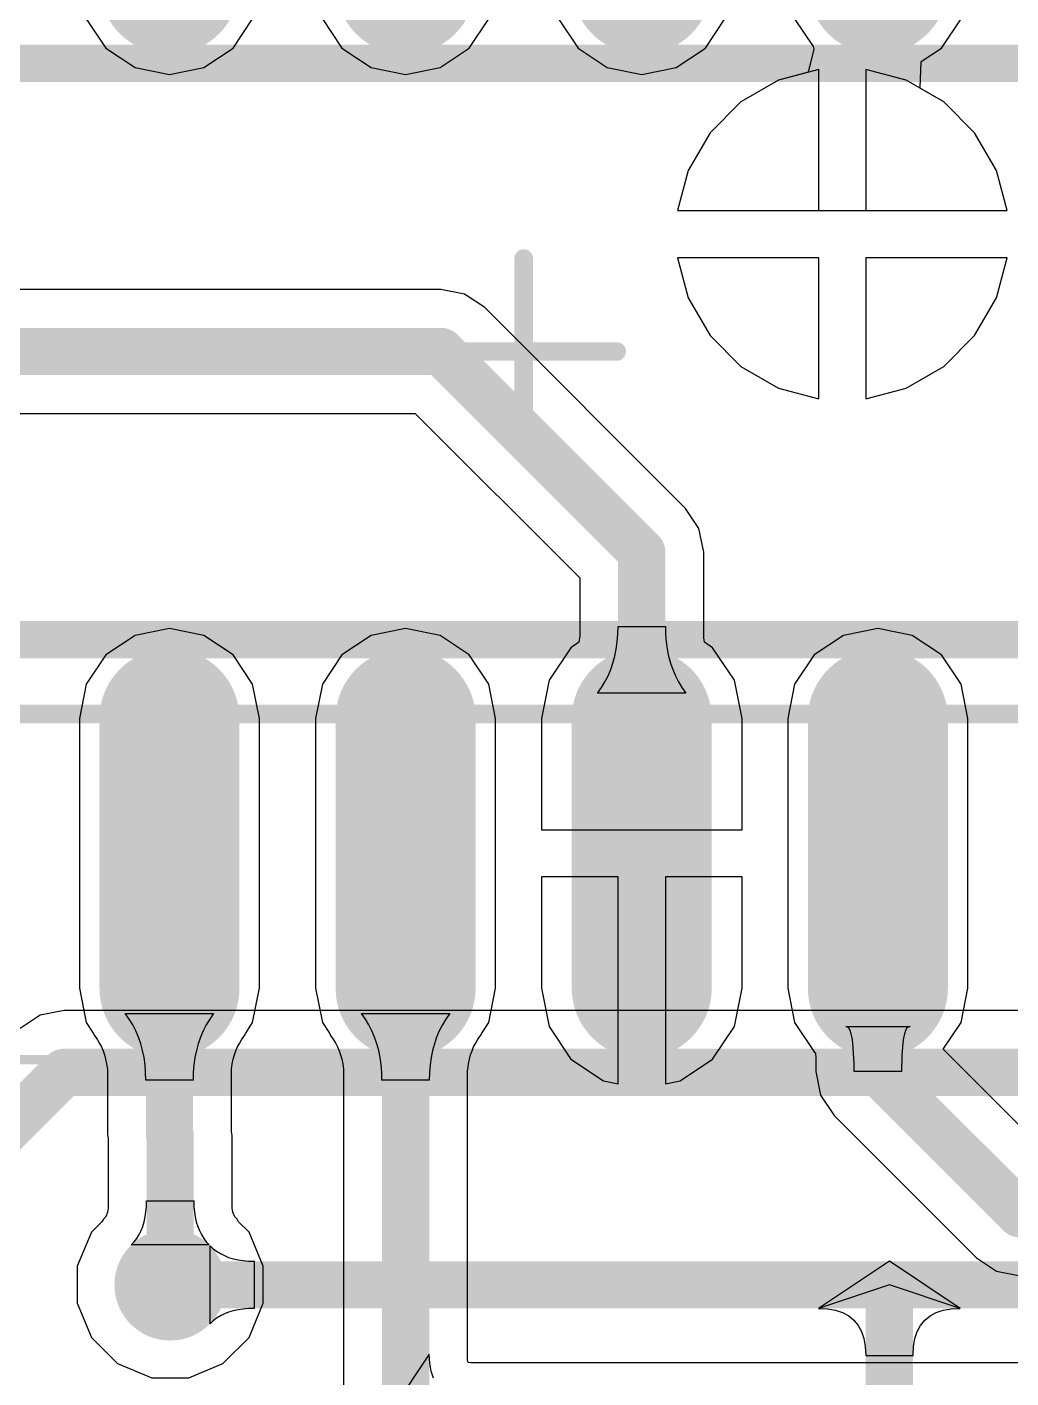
# Model space of a CAD drawing. Header units: inches. Extents: x 1.37 to 4.6, y 1.74 to 5.29.
# Drawn here: x 2.0124 to 2.2207, y 2.7105 to 2.9966 of the extents above; entities that cross this region are included whole.
import ezdxf

# ---------------------------------------------------------------- set-up
doc = ezdxf.new("R2010")
doc.units = ezdxf.units.IN
doc.header["$MEASUREMENT"] = 0
for name, color, linetype in [('BottomLayer', 5, 'Continuous'), ('Mechanical13', 56, 'Continuous'), ('Mechanical15', 56, 'Continuous'), ('TopLayer', 1, 'Continuous'), ('TopOverlay', 2, 'Continuous'), ('TopPaste', 8, 'Continuous'), ('TopSolder', 216, 'Continuous'), ('ViaHoleLayer', 16, 'Continuous')]:
    doc.layers.add(name, color=color, linetype=linetype)

# ---------------------------------------------------------------- blocks, each defined once
blk = doc.blocks.new('SOP_16_16')
at = {"layer": 'TopLayer'}
h = blk.add_hatch(color=1, dxfattribs=at)
edge = h.paths.add_edge_path()
edge.add_arc((-0.0777558, 0.075), 0.0108267, 270, 450)
edge.add_line((-0.0777558, 0.0858267), (-0.1348426, 0.0858267))
edge.add_arc((-0.1348426, 0.075), 0.0108267, 90, 270)
edge.add_line((-0.1348426, 0.0641733), (-0.0777558, 0.0641733))
h = blk.add_hatch(color=1, dxfattribs=at)
edge = h.paths.add_edge_path()
edge.add_arc((0.1348426, 0.075), 0.0108267, 270, 450)
edge.add_line((0.1348426, 0.0858267), (0.0777558, 0.0858267))
edge.add_arc((0.0777558, 0.075), 0.0108267, 90, 270)
edge.add_line((0.0777558, 0.0641733), (0.1348426, 0.0641733))
h = blk.add_hatch(color=1, dxfattribs=at)
edge = h.paths.add_edge_path()
edge.add_arc((-0.0777558, 0.025), 0.0108267, 270, 450)
edge.add_line((-0.0777558, 0.0358267), (-0.1348426, 0.0358267))
edge.add_arc((-0.1348426, 0.025), 0.0108267, 90, 270)
edge.add_line((-0.1348426, 0.0141733), (-0.0777558, 0.0141733))
h = blk.add_hatch(color=1, dxfattribs=at)
edge = h.paths.add_edge_path()
edge.add_arc((0.1348426, 0.025), 0.0108267, 270, 450)
edge.add_line((0.1348426, 0.0358267), (0.0777558, 0.0358267))
edge.add_arc((0.0777558, 0.025), 0.0108267, 90, 270)
edge.add_line((0.0777558, 0.0141733), (0.1348426, 0.0141733))
h = blk.add_hatch(color=1, dxfattribs=at)
edge = h.paths.add_edge_path()
edge.add_arc((-0.0777558, -0.025), 0.0108267, 270, 450)
edge.add_line((-0.0777558, -0.0141733), (-0.1348426, -0.0141733))
edge.add_arc((-0.1348426, -0.025), 0.0108267, 90, 270)
edge.add_line((-0.1348426, -0.0358267), (-0.0777558, -0.0358267))
h = blk.add_hatch(color=1, dxfattribs=at)
edge = h.paths.add_edge_path()
edge.add_arc((0.1348426, -0.025), 0.0108267, 270, 450)
edge.add_line((0.1348426, -0.0141733), (0.0777558, -0.0141733))
edge.add_arc((0.0777558, -0.025), 0.0108267, 90, 270)
edge.add_line((0.0777558, -0.0358267), (0.1348426, -0.0358267))
h = blk.add_hatch(color=1, dxfattribs=at)
edge = h.paths.add_edge_path()
edge.add_arc((-0.0777558, -0.075), 0.0108267, 270, 450)
edge.add_line((-0.0777558, -0.0641733), (-0.1348426, -0.0641733))
edge.add_arc((-0.1348426, -0.075), 0.0108267, 90, 270)
edge.add_line((-0.1348426, -0.0858267), (-0.0777558, -0.0858267))
h = blk.add_hatch(color=1, dxfattribs=at)
edge = h.paths.add_edge_path()
edge.add_arc((0.1348426, -0.075), 0.0108267, 270, 450)
edge.add_line((0.1348426, -0.0641733), (0.0777558, -0.0641733))
edge.add_arc((0.0777558, -0.075), 0.0108267, 90, 270)
edge.add_line((0.0777558, -0.0858267), (0.1348426, -0.0858267))
at = {"layer": 'TopPaste'}
h = blk.add_hatch(color=8, dxfattribs=at)
edge = h.paths.add_edge_path()
edge.add_arc((-0.0777558, 0.075), 0.0108267, 270, 450)
edge.add_line((-0.0777558, 0.0858267), (-0.1348426, 0.0858267))
edge.add_arc((-0.1348426, 0.075), 0.0108267, 90, 270)
edge.add_line((-0.1348426, 0.0641733), (-0.0777558, 0.0641733))
h = blk.add_hatch(color=8, dxfattribs=at)
edge = h.paths.add_edge_path()
edge.add_arc((0.1348426, 0.075), 0.0108267, 270, 450)
edge.add_line((0.1348426, 0.0858267), (0.0777558, 0.0858267))
edge.add_arc((0.0777558, 0.075), 0.0108267, 90, 270)
edge.add_line((0.0777558, 0.0641733), (0.1348426, 0.0641733))
h = blk.add_hatch(color=8, dxfattribs=at)
edge = h.paths.add_edge_path()
edge.add_arc((-0.0777558, 0.025), 0.0108267, 270, 450)
edge.add_line((-0.0777558, 0.0358267), (-0.1348426, 0.0358267))
edge.add_arc((-0.1348426, 0.025), 0.0108267, 90, 270)
edge.add_line((-0.1348426, 0.0141733), (-0.0777558, 0.0141733))
h = blk.add_hatch(color=8, dxfattribs=at)
edge = h.paths.add_edge_path()
edge.add_arc((0.1348426, 0.025), 0.0108267, 270, 450)
edge.add_line((0.1348426, 0.0358267), (0.0777558, 0.0358267))
edge.add_arc((0.0777558, 0.025), 0.0108267, 90, 270)
edge.add_line((0.0777558, 0.0141733), (0.1348426, 0.0141733))
h = blk.add_hatch(color=8, dxfattribs=at)
edge = h.paths.add_edge_path()
edge.add_arc((-0.0777558, -0.025), 0.0108267, 270, 450)
edge.add_line((-0.0777558, -0.0141733), (-0.1348426, -0.0141733))
edge.add_arc((-0.1348426, -0.025), 0.0108267, 90, 270)
edge.add_line((-0.1348426, -0.0358267), (-0.0777558, -0.0358267))
h = blk.add_hatch(color=8, dxfattribs=at)
edge = h.paths.add_edge_path()
edge.add_arc((0.1348426, -0.025), 0.0108267, 270, 450)
edge.add_line((0.1348426, -0.0141733), (0.0777558, -0.0141733))
edge.add_arc((0.0777558, -0.025), 0.0108267, 90, 270)
edge.add_line((0.0777558, -0.0358267), (0.1348426, -0.0358267))
h = blk.add_hatch(color=8, dxfattribs=at)
edge = h.paths.add_edge_path()
edge.add_arc((-0.0777558, -0.075), 0.0108267, 270, 450)
edge.add_line((-0.0777558, -0.0641733), (-0.1348426, -0.0641733))
edge.add_arc((-0.1348426, -0.075), 0.0108267, 90, 270)
edge.add_line((-0.1348426, -0.0858267), (-0.0777558, -0.0858267))
h = blk.add_hatch(color=8, dxfattribs=at)
edge = h.paths.add_edge_path()
edge.add_arc((0.1348426, -0.075), 0.0108267, 270, 450)
edge.add_line((0.1348426, -0.0641733), (0.0777558, -0.0641733))
edge.add_arc((0.0777558, -0.075), 0.0108267, 90, 270)
edge.add_line((0.0777558, -0.0858267), (0.1348426, -0.0858267))
at = {"layer": 'TopSolder'}
h = blk.add_hatch(color=216, dxfattribs=at)
edge = h.paths.add_edge_path()
edge.add_arc((-0.0777558, 0.075), 0.0148267, 270, 450)
edge.add_line((-0.0777558, 0.0898267), (-0.1348426, 0.0898267))
edge.add_arc((-0.1348426, 0.075), 0.0148267, 90, 270)
edge.add_line((-0.1348426, 0.0601733), (-0.0777558, 0.0601733))
h = blk.add_hatch(color=216, dxfattribs=at)
edge = h.paths.add_edge_path()
edge.add_arc((0.1348426, 0.075), 0.0148267, 270, 450)
edge.add_line((0.1348426, 0.0898267), (0.0777558, 0.0898267))
edge.add_arc((0.0777558, 0.075), 0.0148267, 90, 270)
edge.add_line((0.0777558, 0.0601733), (0.1348426, 0.0601733))
h = blk.add_hatch(color=216, dxfattribs=at)
edge = h.paths.add_edge_path()
edge.add_arc((-0.0777558, 0.025), 0.0148267, 270, 450)
edge.add_line((-0.0777558, 0.0398267), (-0.1348426, 0.0398267))
edge.add_arc((-0.1348426, 0.025), 0.0148267, 90, 270)
edge.add_line((-0.1348426, 0.0101733), (-0.0777558, 0.0101733))
h = blk.add_hatch(color=216, dxfattribs=at)
edge = h.paths.add_edge_path()
edge.add_arc((0.1348426, 0.025), 0.0148267, 270, 450)
edge.add_line((0.1348426, 0.0398267), (0.0777558, 0.0398267))
edge.add_arc((0.0777558, 0.025), 0.0148267, 90, 270)
edge.add_line((0.0777558, 0.0101733), (0.1348426, 0.0101733))
h = blk.add_hatch(color=216, dxfattribs=at)
edge = h.paths.add_edge_path()
edge.add_arc((-0.0777558, -0.025), 0.0148267, 270, 450)
edge.add_line((-0.0777558, -0.0101733), (-0.1348426, -0.0101733))
edge.add_arc((-0.1348426, -0.025), 0.0148267, 90, 270)
edge.add_line((-0.1348426, -0.0398267), (-0.0777558, -0.0398267))
h = blk.add_hatch(color=216, dxfattribs=at)
edge = h.paths.add_edge_path()
edge.add_arc((0.1348426, -0.025), 0.0148267, 270, 450)
edge.add_line((0.1348426, -0.0101733), (0.0777558, -0.0101733))
edge.add_arc((0.0777558, -0.025), 0.0148267, 90, 270)
edge.add_line((0.0777558, -0.0398267), (0.1348426, -0.0398267))
h = blk.add_hatch(color=216, dxfattribs=at)
edge = h.paths.add_edge_path()
edge.add_arc((-0.0777558, -0.075), 0.0148267, 270, 450)
edge.add_line((-0.0777558, -0.0601733), (-0.1348426, -0.0601733))
edge.add_arc((-0.1348426, -0.075), 0.0148267, 90, 270)
edge.add_line((-0.1348426, -0.0898267), (-0.0777558, -0.0898267))
h = blk.add_hatch(color=216, dxfattribs=at)
edge = h.paths.add_edge_path()
edge.add_arc((0.1348426, -0.075), 0.0148267, 270, 450)
edge.add_line((0.1348426, -0.0601733), (0.0777558, -0.0601733))
edge.add_arc((0.0777558, -0.075), 0.0148267, 90, 270)
edge.add_line((0.0777558, -0.0898267), (0.1348426, -0.0898267))
at = {"layer": 'Mechanical13', "const_width": 0.003937}
blk.add_lwpolyline([(0.0767717, -0.1948819), (0.0767717, 0.1948819)], dxfattribs=at)
at = {"layer": 'Mechanical15'}
for points, const_width in [([(0.15, -0.2047244), (0.15, 0.2047244)], 0.0019685), ([(0, -0.019685), (0, 0.019685)], 0.003937), ([(0.0196851, 0), (-0.019685, 0)], 0.003937)]:
    blk.add_lwpolyline(points, dxfattribs=dict(at, const_width=const_width))
at = {"layer": 'Mechanical15', "const_width": 0.0019685}
for points in [[(-0.0009842, 0.019685, 1), (0.0009842, 0.019685, 1)], [(-0.0206692, 0, 1), (-0.0187008, 0, 1)], [(0.0187009, 0, 1), (0.0206693, 0, 1)], [(-0.0009842, -0.019685, 1), (0.0009842, -0.019685, 1)]]:
    blk.add_lwpolyline(points, format="xyb", close=True, dxfattribs=at)
at = {"layer": 'TopOverlay', "const_width": 0.007874}
for points in [[(-0.0610236, -0.1948819), (-0.0610236, 0.1948819)], [(0.0610236, -0.1948819), (0.0610236, 0.1948819)]]:
    blk.add_lwpolyline(points, dxfattribs=at)

msp = doc.modelspace()

# ---------------------------------------------------------------- hatches: boundary and pattern name
at = {"layer": 'BottomLayer'}
h = msp.add_hatch(color=5, dxfattribs=at)
edge = h.paths.add_edge_path()
edge.add_arc((2.0427152, 2.7302315), 0.011811, 0, 360)
at = {"layer": 'TopLayer'}
h = msp.add_hatch(color=1, dxfattribs=at)
edge = h.paths.add_edge_path()
edge.add_arc((2.0427152, 2.7302315), 0.011811, 0, 360)
at = {"layer": 'ViaHoleLayer'}
h = msp.add_hatch(color=16, dxfattribs=at)
edge = h.paths.add_edge_path()
edge.add_arc((2.0427152, 2.7302315), 0.0059055, 0, 360)

# ---------------------------------------------------------------- linework, layer by layer
at = {"layer": 'BottomLayer'}
for p, q in [((2.1800387, 2.9876499), (2.1715292, 2.9853698)), ((2.1800387, 2.957755), (2.1800387, 2.9876499)), ((2.1985482, 2.9853698), (2.1900387, 2.9876499)), ((2.1900387, 2.9876499), (2.1900387, 2.957755)), ((2.1715292, 2.9853698), (2.1635482, 2.980762)), ((2.2065292, 2.980762), (2.1985482, 2.9853698)), ((2.1635482, 2.980762), (2.1570317, 2.9742455)), ((2.2130457, 2.9742455), (2.2065292, 2.980762)), ((2.1570317, 2.9742455), (2.1524239, 2.9662645)), ((2.2176535, 2.9662645), (2.2130457, 2.9742455)), ((2.1524239, 2.9662645), (2.1501438, 2.957755)), ((2.2199336, 2.957755), (2.2176535, 2.9662645)), ((2.1501438, 2.957755), (2.1800387, 2.957755)), ((2.1900387, 2.957755), (2.2199336, 2.957755)), ((2.1800387, 2.947755), (2.1501438, 2.947755)), ((2.1501438, 2.947755), (2.1524239, 2.9392455)), ((2.1800387, 2.9178601), (2.1800387, 2.947755)), ((2.2199336, 2.947755), (2.1900387, 2.947755)), ((2.1900387, 2.947755), (2.1900387, 2.9178601)), ((2.2176535, 2.9392455), (2.2199336, 2.947755)), ((2.1524239, 2.9392455), (2.1570317, 2.9312645)), ((2.2130457, 2.9312645), (2.2176535, 2.9392455)), ((2.1570317, 2.9312645), (2.1635482, 2.924748)), ((2.2065292, 2.924748), (2.2130457, 2.9312645)), ((2.1635482, 2.924748), (2.1715292, 2.9201402)), ((2.1985482, 2.9201402), (2.2065292, 2.924748)), ((2.1715292, 2.9201402), (2.1800387, 2.9178601)), ((2.1900387, 2.9178601), (2.1985482, 2.9201402)), ((2.0152083, 2.7873585), (2.0109499, 2.7845131)), ((2.0202315, 2.7883577), (2.0152083, 2.7873585)), ((2.3464501, 2.7883577), (2.0202315, 2.7883577)), ((2.0511499, 2.7219638), (2.0511499, 2.7384992)), ((2.0511499, 2.7384992), (2.05182, 2.7378783)), ((2.05182, 2.7378783), (2.052549, 2.7373228)), ((2.052549, 2.7373228), (2.0533369, 2.7368327)), ((2.0533369, 2.7368327), (2.0541837, 2.7364079)), ((2.0541837, 2.7364079), (2.0550895, 2.7360484)), ((2.0550895, 2.7360484), (2.0560542, 2.7357543)), ((2.0560542, 2.7357543), (2.0570778, 2.7355256)), ((2.0570778, 2.7355256), (2.0581604, 2.7353622)), ((2.0581604, 2.7353622), (2.0593019, 2.7352642)), ((2.0593019, 2.7352642), (2.0605023, 2.7352315)), ((2.0605023, 2.7352315), (2.0605023, 2.7252315)), ((2.1949999, 2.7352315), (2.1799999, 2.7252315)), ((2.2099999, 2.7252315), (2.1949999, 2.7352315)), ((2.1949999, 2.7352315), (2.1949999, 2.7352315)), ((2.1949999, 2.7352315), (2.1949999, 2.7352315)), ((2.1949999, 2.7352315), (2.1949999, 2.7352315)), ((2.1949999, 2.7352315), (2.1949999, 2.7352315)), ((2.1949999, 2.7352315), (2.1949999, 2.7352315)), ((2.1949999, 2.7352315), (2.1949999, 2.7352315)), ((2.1949999, 2.7352315), (2.1949999, 2.7352315)), ((2.1949999, 2.7352315), (2.1949999, 2.7352315)), ((2.1949999, 2.7352315), (2.1949999, 2.7352315)), ((2.1949999, 2.7352315), (2.1949999, 2.7352315)), ((2.195, 2.7302314), (2.18, 2.7252314)), ((2.21, 2.7252314), (2.195, 2.7302314)), ((2.0541837, 2.7240551), (2.0533369, 2.7236303)), ((2.0550895, 2.7244146), (2.0541837, 2.7240551)), ((2.0560542, 2.7247087), (2.0550895, 2.7244146)), ((2.0570778, 2.7249374), (2.0560542, 2.7247087)), ((2.0581604, 2.7251008), (2.0570778, 2.7249374)), ((2.0593019, 2.7251988), (2.0581604, 2.7251008)), ((2.0605023, 2.7252315), (2.0593019, 2.7251988)), ((2.1799999, 2.7252315), (2.1818999, 2.7251315)), ((2.18, 2.7252314), (2.1819, 2.7251314)), ((2.1818999, 2.7251315), (2.1835999, 2.7248315)), ((2.1819, 2.7251314), (2.1836, 2.7248314)), ((2.1835999, 2.7248315), (2.1850999, 2.7243315)), ((2.1836, 2.7248314), (2.1851, 2.7243314)), ((2.1850999, 2.7243315), (2.1863999, 2.7236315)), ((2.1851, 2.7243314), (2.1864, 2.7236314)), ((2.2035999, 2.7236315), (2.2048999, 2.7243315)), ((2.2036, 2.7236314), (2.2049, 2.7243314)), ((2.2048999, 2.7243315), (2.2063999, 2.7248315)), ((2.2049, 2.7243314), (2.2064, 2.7248314)), ((2.2063999, 2.7248315), (2.2080999, 2.7251315)), ((2.2064, 2.7248314), (2.2081, 2.7251314)), ((2.2080999, 2.7251315), (2.2099999, 2.7252315)), ((2.2081, 2.7251314), (2.21, 2.7252314)), ((2.05182, 2.7225847), (2.0511499, 2.7219638)), ((2.052549, 2.7231402), (2.05182, 2.7225847)), ((2.0533369, 2.7236303), (2.052549, 2.7231402)), ((2.1863999, 2.7236315), (2.1874999, 2.7227315)), ((2.1864, 2.7236314), (2.1875, 2.7227314)), ((2.1874999, 2.7227315), (2.1883999, 2.7216315)), ((2.1875, 2.7227314), (2.1884, 2.7216314)), ((2.1883999, 2.7216315), (2.1890999, 2.7203315)), ((2.1884, 2.7216314), (2.1891, 2.7203314)), ((2.2008999, 2.7203315), (2.2015999, 2.7216315)), ((2.2009, 2.7203314), (2.2016, 2.7216314)), ((2.2015999, 2.7216315), (2.2024999, 2.7227315)), ((2.2016, 2.7216314), (2.2025, 2.7227314)), ((2.2024999, 2.7227315), (2.2035999, 2.7236315)), ((2.2025, 2.7227314), (2.2036, 2.7236314)), ((2.1890999, 2.7203315), (2.1895999, 2.7188315)), ((2.1891, 2.7203314), (2.1896, 2.7188314)), ((2.1895999, 2.7188315), (2.1898999, 2.7171315)), ((2.1896, 2.7188314), (2.1899, 2.7171314)), ((2.2000999, 2.7171315), (2.2003999, 2.7188315)), ((2.2001, 2.7171314), (2.2004, 2.7188314)), ((2.2003999, 2.7188315), (2.2008999, 2.7203315)), ((2.2004, 2.7188314), (2.2009, 2.7203314)), ((2.1898999, 2.7171315), (2.1899999, 2.7152315)), ((2.1899, 2.7171314), (2.19, 2.7152314)), ((2.1999999, 2.7152315), (2.2000999, 2.7171315)), ((2.2, 2.7152314), (2.2001, 2.7171314)), ((2.1899999, 2.7152315), (2.1999999, 2.7152315)), ((2.19, 2.7152314), (2.2, 2.7152314))]:
    msp.add_line(p, q, dxfattribs=at)
at = {"layer": 'BottomLayer', "const_width": 0.01}
for points in [[(1.9903216, 2.7453216), (2.0202315, 2.7752315)], [(2.0202315, 2.7752315), (2.3627152, 2.7752315)], [(2.0427152, 2.7302315), (2.1949999, 2.7302315)], [(2.1949999, 2.7302315), (2.5977152, 2.7302315)], [(2.1949999, 2.7302315), (2.195, 2.7302314)], [(2.195, 2.675), (2.195, 2.7302314)]]:
    msp.add_lwpolyline(points, dxfattribs=at)
at = {"layer": 'BottomLayer', "const_width": 0.005}
for points in [[(2.0177315, 2.7752315, 1), (2.0227315, 2.7752315, 1)], [(2.0177315, 2.7752315, 1), (2.0227315, 2.7752315, 1)], [(2.0402152, 2.7302315, 1), (2.0452152, 2.7302315, 1)], [(2.1924999, 2.7302315, 1), (2.1974999, 2.7302315, 1)], [(2.1924999, 2.7302315, 1), (2.1974999, 2.7302315, 1)], [(2.1924999, 2.7302315, 1), (2.1974999, 2.7302315, 1)], [(2.1925, 2.7302314, 1), (2.1975, 2.7302314, 1)], [(2.1925, 2.7302314, 1), (2.1975, 2.7302314, 1)]]:
    msp.add_lwpolyline(points, format="xyb", close=True, dxfattribs=at)
at = {"layer": 'TopLayer'}
for p, q in [((2.0249421, 2.9983713), (2.0290753, 2.9921855)), ((2.0560403, 2.9921855), (2.0601735, 2.9983713)), ((2.0749421, 2.9983713), (2.0790753, 2.9921855)), ((2.1060403, 2.9921855), (2.1101735, 2.9983713)), ((2.1249421, 2.9983713), (2.1290753, 2.9921855)), ((2.1560403, 2.9921855), (2.1601735, 2.9983713)), ((2.1749421, 2.9983713), (2.1788584, 2.9925101)), ((2.2060403, 2.9921855), (2.2101735, 2.9983713)), ((2.0290753, 2.9921855), (2.0352611, 2.9880523)), ((2.0498545, 2.9880523), (2.0560403, 2.9921855)), ((2.0790753, 2.9921855), (2.0852611, 2.9880523)), ((2.0998545, 2.9880523), (2.1060403, 2.9921855)), ((2.1290753, 2.9921855), (2.1352611, 2.9880523)), ((2.1498545, 2.9880523), (2.1560403, 2.9921855)), ((2.1790202, 2.9919683), (2.1777723, 2.9870426)), ((2.1788584, 2.9925101), (2.1790202, 2.9919683)), ((2.2017307, 2.9893059), (2.2060403, 2.9921855)), ((2.0352611, 2.9880523), (2.0425578, 2.9866009)), ((2.0425578, 2.9866009), (2.0498545, 2.9880523)), ((2.0852611, 2.9880523), (2.0925578, 2.9866009)), ((2.0925578, 2.9866009), (2.0998545, 2.9880523)), ((2.1352611, 2.9880523), (2.1425578, 2.9866009)), ((2.1425578, 2.9866009), (2.1498545, 2.9880523)), ((2.2014994, 2.98378), (2.2017307, 2.9893059)), ((2.1715292, 2.9853698), (2.1635482, 2.980762)), ((2.1777723, 2.9870426), (2.1715292, 2.9853698)), ((2.2015558, 2.9836333), (2.2014994, 2.98378)), ((2.2065292, 2.980762), (2.2015558, 2.9836333)), ((2.1635482, 2.980762), (2.1570317, 2.9742455)), ((2.2130457, 2.9742455), (2.2065292, 2.980762)), ((2.1570317, 2.9742455), (2.1524239, 2.9662645)), ((2.2176535, 2.9662645), (2.2130457, 2.9742455)), ((2.1524239, 2.9662645), (2.1501438, 2.957755)), ((2.2199336, 2.957755), (2.2176535, 2.9662645)), ((2.1501438, 2.957755), (2.2199336, 2.957755)), ((2.1800387, 2.947755), (2.1501438, 2.947755)), ((2.1501438, 2.947755), (2.1524239, 2.9392455)), ((2.1800387, 2.9178601), (2.1800387, 2.947755)), ((2.2199336, 2.947755), (2.1900387, 2.947755)), ((2.1900387, 2.947755), (2.1900387, 2.9178601)), ((2.2176535, 2.9392455), (2.2199336, 2.947755)), ((2.1000345, 2.9410384), (1.9804715, 2.9410384)), ((2.1050577, 2.9400392), (2.1000345, 2.9410384)), ((2.1093161, 2.9371938), (2.1050577, 2.9400392)), ((2.1524239, 2.9392455), (2.1570317, 2.9312645)), ((2.2130457, 2.9312645), (2.2176535, 2.9392455)), ((2.1518394, 2.8946705), (2.1093161, 2.9371938)), ((2.1570317, 2.9312645), (2.1635482, 2.924748)), ((2.2065292, 2.924748), (2.2130457, 2.9312645)), ((2.1635482, 2.924748), (2.1715292, 2.9201402)), ((2.1985482, 2.9201402), (2.2065292, 2.924748)), ((2.1715292, 2.9201402), (2.1800387, 2.9178601)), ((2.1900387, 2.9178601), (2.1985482, 2.9201402)), ((1.9881052, 2.914786), (2.0945975, 2.914786)), ((2.0945975, 2.914786), (2.1294316, 2.8799519)), ((2.1546848, 2.8904121), (2.1518394, 2.8946705)), ((2.155684, 2.8853889), (2.1546848, 2.8904121)), ((2.155684, 2.8676697), (2.155684, 2.8853889)), ((2.1294316, 2.8799519), (2.1294316, 2.8676697)), ((2.0352611, 2.8677721), (2.0290753, 2.8636389)), ((2.0425578, 2.8692235), (2.0352611, 2.8677721)), ((2.0498545, 2.8677721), (2.0425578, 2.8692235)), ((2.0560403, 2.8636389), (2.0498545, 2.8677721)), ((2.0852611, 2.8677721), (2.0790753, 2.8636389)), ((2.0925578, 2.8692235), (2.0852611, 2.8677721)), ((2.0998545, 2.8677721), (2.0925578, 2.8692235)), ((2.1060403, 2.8636389), (2.0998545, 2.8677721)), ((2.1294008, 2.8672906), (2.1292649, 2.8663224)), ((2.1294316, 2.8676697), (2.1294008, 2.8672906)), ((2.1373837, 2.8664066), (2.1375143, 2.8680127)), ((2.1375143, 2.8680127), (2.1375578, 2.8696742)), ((2.1375578, 2.8696742), (2.1475578, 2.8696742)), ((2.1475578, 2.8696742), (2.1476013, 2.8680127)), ((2.1476013, 2.8680127), (2.1477319, 2.8664066)), ((2.1557148, 2.8672906), (2.155684, 2.8676697)), ((2.1558507, 2.8663224), (2.1557148, 2.8672906)), ((2.1852611, 2.8677721), (2.1790753, 2.8636389)), ((2.1925578, 2.8692235), (2.1852611, 2.8677721)), ((2.1998545, 2.8677721), (2.1925578, 2.8692235)), ((2.2060403, 2.8636389), (2.1998545, 2.8677721)), ((2.1275426, 2.8651716), (2.1229395, 2.8582826)), ((2.1292649, 2.8663224), (2.1275426, 2.8651716)), ((2.1368614, 2.863361), (2.1371661, 2.8648561)), ((2.1371661, 2.8648561), (2.1373837, 2.8664066)), ((2.1477319, 2.8664066), (2.1479495, 2.8648561)), ((2.1479495, 2.8648561), (2.1482542, 2.863361)), ((2.157573, 2.8651716), (2.1558507, 2.8663224)), ((2.1621761, 2.8582826), (2.157573, 2.8651716)), ((2.0290753, 2.8636389), (2.0249421, 2.8574531)), ((2.0601735, 2.8574531), (2.0560403, 2.8636389)), ((2.0790753, 2.8636389), (2.0749421, 2.8574531)), ((2.1101735, 2.8574531), (2.1060403, 2.8636389)), ((2.135991, 2.8605374), (2.1364697, 2.8619214)), ((2.1364697, 2.8619214), (2.1368614, 2.863361)), ((2.1482542, 2.863361), (2.1486459, 2.8619214)), ((2.1486459, 2.8619214), (2.1491246, 2.8605374)), ((2.1790753, 2.8636389), (2.1749421, 2.8574531)), ((2.2101735, 2.8574531), (2.2060403, 2.8636389)), ((2.1347723, 2.8579357), (2.1354252, 2.8592088)), ((2.1354252, 2.8592088), (2.135991, 2.8605374)), ((2.1491246, 2.8605374), (2.1496904, 2.8592088)), ((2.1496904, 2.8592088), (2.1503433, 2.8579357)), ((2.0249421, 2.8574531), (2.0234907, 2.8501564)), ((2.0616249, 2.8501564), (2.0601735, 2.8574531)), ((2.0749421, 2.8574531), (2.0734907, 2.8501564)), ((2.1116249, 2.8501564), (2.1101735, 2.8574531)), ((2.1229395, 2.8582826), (2.1213231, 2.8501564)), ((2.1332055, 2.855556), (2.1340324, 2.8567181)), ((2.1340324, 2.8567181), (2.1347723, 2.8579357)), ((2.1503433, 2.8579357), (2.1510832, 2.8567181)), ((2.1510832, 2.8567181), (2.1519101, 2.855556)), ((2.1637925, 2.8501564), (2.1621761, 2.8582826)), ((2.1749421, 2.8574531), (2.1734907, 2.8501564)), ((2.2116249, 2.8501564), (2.2101735, 2.8574531)), ((2.1519101, 2.855556), (2.1332055, 2.855556)), ((2.0234907, 2.8501564), (2.0234907, 2.7930696)), ((2.0616249, 2.7930696), (2.0616249, 2.8501564)), ((2.0734907, 2.8501564), (2.0734907, 2.7930696)), ((2.1116249, 2.7930696), (2.1116249, 2.8501564)), ((2.1213231, 2.8501564), (2.1213231, 2.826613)), ((2.1637925, 2.826613), (2.1637925, 2.8501564)), ((2.1734907, 2.8501564), (2.1734907, 2.7930696)), ((2.2116249, 2.7930696), (2.2116249, 2.8501564)), ((2.1213231, 2.826613), (2.1637925, 2.826613)), ((2.1375578, 2.816613), (2.1213231, 2.816613)), ((2.1213231, 2.816613), (2.1213231, 2.7930696)), ((2.1375578, 2.7728295), (2.1375578, 2.816613)), ((2.1637925, 2.816613), (2.1475578, 2.816613)), ((2.1475578, 2.816613), (2.1475578, 2.7728295)), ((2.1637925, 2.7930696), (2.1637925, 2.816613)), ((2.0234907, 2.7930696), (2.0249421, 2.7857729)), ((2.0601735, 2.7857729), (2.0616249, 2.7930696)), ((2.0734907, 2.7930696), (2.0749421, 2.7857729)), ((2.1101735, 2.7857729), (2.1116249, 2.7930696)), ((2.1213231, 2.7930696), (2.1229395, 2.7849434)), ((2.1621761, 2.7849434), (2.1637925, 2.7930696)), ((2.1734907, 2.7930696), (2.1749421, 2.7857729)), ((2.2101735, 2.7857729), (2.2116249, 2.7930696)), ((2.0340324, 2.7865079), (2.0332055, 2.78767)), ((2.0332055, 2.78767), (2.0519101, 2.78767)), ((2.0519101, 2.78767), (2.0510832, 2.7865079)), ((2.0840324, 2.7865079), (2.0832055, 2.78767)), ((2.0832055, 2.78767), (2.1019101, 2.78767)), ((2.1019101, 2.78767), (2.1010832, 2.7865079)), ((2.0249421, 2.7857729), (2.0264176, 2.7835647)), ((2.0347723, 2.7852903), (2.0340324, 2.7865079)), ((2.0354252, 2.7840172), (2.0347723, 2.7852903)), ((2.0503433, 2.7852903), (2.0496904, 2.7840172)), ((2.0510832, 2.7865079), (2.0503433, 2.7852903)), ((2.0586981, 2.7835647), (2.0601735, 2.7857729)), ((2.0749421, 2.7857729), (2.0764176, 2.7835647)), ((2.0847723, 2.7852903), (2.0840324, 2.7865079)), ((2.0854252, 2.7840172), (2.0847723, 2.7852903)), ((2.1003433, 2.7852903), (2.0996904, 2.7840172)), ((2.1010832, 2.7865079), (2.1003433, 2.7852903)), ((2.1086981, 2.7835647), (2.1101735, 2.7857729)), ((2.1229395, 2.7849434), (2.1275426, 2.7780544)), ((2.157573, 2.7780544), (2.1621761, 2.7849434)), ((2.1749421, 2.7857729), (2.1790753, 2.7795871)), ((2.1860929, 2.7848541), (2.1857493, 2.7849497)), ((2.1857493, 2.7849497), (2.1993663, 2.7849497)), ((2.1864003, 2.7845673), (2.1860929, 2.7848541)), ((2.1866716, 2.7840893), (2.1864003, 2.7845673)), ((2.1987153, 2.7845673), (2.198444, 2.7840893)), ((2.1990227, 2.7848541), (2.1987153, 2.7845673)), ((2.1993663, 2.7849497), (2.1990227, 2.7848541)), ((2.2063938, 2.7801161), (2.2101735, 2.7857729)), ((2.0264176, 2.7835647), (2.0266642, 2.7830155)), ((2.0266642, 2.7830155), (2.0273223, 2.7820907)), ((2.0273223, 2.7820907), (2.027761, 2.7813687)), ((2.027761, 2.7813687), (2.0281513, 2.7806074)), ((2.035991, 2.7826886), (2.0354252, 2.7840172)), ((2.0364697, 2.7813046), (2.035991, 2.7826886)), ((2.0368614, 2.779865), (2.0364697, 2.7813046)), ((2.0486459, 2.7813046), (2.0482542, 2.779865)), ((2.0491246, 2.7826886), (2.0486459, 2.7813046)), ((2.0496904, 2.7840172), (2.0491246, 2.7826886)), ((2.0569648, 2.7806086), (2.0573547, 2.7813688)), ((2.0573547, 2.7813688), (2.0577933, 2.7820906)), ((2.0577933, 2.7820906), (2.0584514, 2.7830155)), ((2.0584514, 2.7830155), (2.0586981, 2.7835647)), ((2.0764176, 2.7835647), (2.0766642, 2.7830155)), ((2.0766642, 2.7830155), (2.0773223, 2.7820907)), ((2.0773223, 2.7820907), (2.077761, 2.7813687)), ((2.077761, 2.7813687), (2.0781513, 2.7806074)), ((2.085991, 2.7826886), (2.0854252, 2.7840172)), ((2.0864697, 2.7813046), (2.085991, 2.7826886)), ((2.0868614, 2.779865), (2.0864697, 2.7813046)), ((2.0986459, 2.7813046), (2.0982542, 2.779865)), ((2.0991246, 2.7826886), (2.0986459, 2.7813046)), ((2.0996904, 2.7840172), (2.0991246, 2.7826886)), ((2.1069648, 2.7806086), (2.1073547, 2.7813688)), ((2.1073547, 2.7813688), (2.1077933, 2.7820906)), ((2.1077933, 2.7820906), (2.1084514, 2.7830155)), ((2.1084514, 2.7830155), (2.1086981, 2.7835647)), ((2.1869067, 2.78342), (2.1866716, 2.7840893)), ((2.1871057, 2.7825595), (2.1869067, 2.78342)), ((2.1872684, 2.7815078), (2.1871057, 2.7825595)), ((2.1875397, 2.7772055), (2.1872684, 2.7815078)), ((2.1978472, 2.7815078), (2.1976301, 2.7788308)), ((2.1980099, 2.7825595), (2.1978472, 2.7815078)), ((2.1982089, 2.78342), (2.1980099, 2.7825595)), ((2.198444, 2.7840893), (2.1982089, 2.78342)), ((2.0281513, 2.7806074), (2.0284949, 2.7798006)), ((2.0284949, 2.7798006), (2.028794, 2.778936)), ((2.028794, 2.778936), (2.0290467, 2.7780071)), ((2.0371661, 2.7783699), (2.0368614, 2.779865)), ((2.0482542, 2.779865), (2.0479495, 2.7783699)), ((2.0560689, 2.7780071), (2.0563216, 2.778936)), ((2.0563216, 2.778936), (2.0566206, 2.7798005)), ((2.0566206, 2.7798005), (2.0569648, 2.7806086)), ((2.0781513, 2.7806074), (2.0784949, 2.7798006)), ((2.0784949, 2.7798006), (2.078794, 2.778936)), ((2.078794, 2.778936), (2.0790467, 2.7780071)), ((2.0871661, 2.7783699), (2.0868614, 2.779865)), ((2.0982542, 2.779865), (2.0979495, 2.7783699)), ((2.1060689, 2.7780071), (2.1063216, 2.778936)), ((2.1063216, 2.778936), (2.1066206, 2.7798005)), ((2.1066206, 2.7798005), (2.1069648, 2.7806086)), ((2.1790753, 2.7795871), (2.1793571, 2.7793988)), ((2.1793571, 2.7793988), (2.1794316, 2.7782178)), ((2.1976301, 2.7788308), (2.1975578, 2.7753889)), ((2.2281522, 2.7583577), (2.2063938, 2.7801161)), ((2.0290467, 2.7780071), (2.02925, 2.7770093)), ((2.02925, 2.7770093), (2.0294008, 2.7759354)), ((2.0294008, 2.7759354), (2.0294316, 2.7755563)), ((2.0294316, 2.7755563), (2.0294316, 2.7620427)), ((2.0373837, 2.7768194), (2.0371661, 2.7783699)), ((2.0375143, 2.7752133), (2.0373837, 2.7768194)), ((2.0477319, 2.7768194), (2.0476013, 2.7752133)), ((2.0479495, 2.7783699), (2.0477319, 2.7768194)), ((2.055684, 2.7755563), (2.0557148, 2.7759354)), ((2.055684, 2.7626766), (2.055684, 2.7755563)), ((2.0557148, 2.7759354), (2.0558656, 2.7770093)), ((2.0558656, 2.7770093), (2.0560689, 2.7780071)), ((2.0790467, 2.7780071), (2.07925, 2.7770093)), ((2.07925, 2.7770093), (2.0794008, 2.7759354)), ((2.0794008, 2.7759354), (2.0794316, 2.7755563)), ((2.0794316, 2.7755563), (2.0794316, 2.7005465)), ((2.0873837, 2.7768194), (2.0871661, 2.7783699)), ((2.0875143, 2.7752133), (2.0873837, 2.7768194)), ((2.0977319, 2.7768194), (2.0976013, 2.7752133)), ((2.0979495, 2.7783699), (2.0977319, 2.7768194)), ((2.105684, 2.7755563), (2.1057148, 2.7759354)), ((2.105684, 2.7143611), (2.105684, 2.7755563)), ((2.1057148, 2.7759354), (2.1058656, 2.7770093)), ((2.1058656, 2.7770093), (2.1060689, 2.7780071)), ((2.1275426, 2.7780544), (2.1344316, 2.7734513)), ((2.150684, 2.7734513), (2.157573, 2.7780544)), ((2.1794316, 2.7782178), (2.1794316, 2.7753889)), ((2.1875578, 2.7753889), (2.1875397, 2.7772055)), ((2.0375578, 2.7735518), (2.0375143, 2.7752133)), ((2.0475578, 2.7735518), (2.0375578, 2.7735518)), ((2.0476013, 2.7752133), (2.0475578, 2.7735518)), ((2.0875578, 2.7735518), (2.0875143, 2.7752133)), ((2.0975578, 2.7735518), (2.0875578, 2.7735518)), ((2.0976013, 2.7752133), (2.0975578, 2.7735518)), ((2.1344316, 2.7734513), (2.1375578, 2.7728295)), ((2.1475578, 2.7728295), (2.150684, 2.7734513)), ((2.1794316, 2.7753889), (2.1804308, 2.7703657)), ((2.1975578, 2.7753889), (2.1875578, 2.7753889)), ((2.1804308, 2.7703657), (2.1832762, 2.7661073)), ((2.1832762, 2.7661073), (2.2134336, 2.7359499)), ((2.0294316, 2.7620427), (2.029589, 2.7612514)), ((2.029589, 2.7612514), (2.029589, 2.7464966)), ((2.0558414, 2.7618853), (2.055684, 2.7626766)), ((2.0558414, 2.7464966), (2.0558414, 2.7618853)), ((2.0376825, 2.7468182), (2.0377152, 2.7480186)), ((2.0377152, 2.7480186), (2.0477152, 2.7480186)), ((2.0477152, 2.7480186), (2.0477479, 2.7468182)), ((2.0285586, 2.7441228), (2.0282256, 2.7435808)), ((2.0289167, 2.7445093), (2.0285586, 2.7441228)), ((2.0290078, 2.7446289), (2.0289167, 2.7445093)), ((2.0291027, 2.7447813), (2.0290078, 2.7446289)), ((2.0292059, 2.7449871), (2.0291027, 2.7447813)), ((2.0293149, 2.7452617), (2.0292059, 2.7449871)), ((2.0294241, 2.7456198), (2.0293149, 2.7452617)), ((2.0295246, 2.7460696), (2.0294241, 2.7456198)), ((2.029589, 2.7464966), (2.0295246, 2.7460696)), ((2.0371924, 2.7435705), (2.0374211, 2.7445941)), ((2.0374211, 2.7445941), (2.0375845, 2.7456767)), ((2.0375845, 2.7456767), (2.0376825, 2.7468182)), ((2.0477479, 2.7468182), (2.0478459, 2.7456767)), ((2.0478459, 2.7456767), (2.0480093, 2.7445941)), ((2.0480093, 2.7445941), (2.048238, 2.7435705)), ((2.0559058, 2.74607), (2.0558414, 2.7464966)), ((2.0560063, 2.7456199), (2.0559058, 2.74607)), ((2.0561156, 2.7452615), (2.0560063, 2.7456199)), ((2.0562246, 2.744987), (2.0561156, 2.7452615)), ((2.0563276, 2.7447816), (2.0562246, 2.744987)), ((2.0564228, 2.7446286), (2.0563276, 2.7447816)), ((2.0565134, 2.7445096), (2.0564228, 2.7446286)), ((2.0568718, 2.7441228), (2.0565134, 2.7445096)), ((2.0572048, 2.7435808), (2.0568718, 2.7441228)), ((2.026027, 2.7413822), (2.0230302, 2.7341471)), ((2.0282256, 2.7435808), (2.026027, 2.7413822)), ((2.036114, 2.7408532), (2.0365388, 2.7417)), ((2.0365388, 2.7417), (2.0368983, 2.7426058)), ((2.0368983, 2.7426058), (2.0371924, 2.7435705)), ((2.048238, 2.7435705), (2.0485321, 2.7426058)), ((2.0485321, 2.7426058), (2.0488916, 2.7417)), ((2.0488916, 2.7417), (2.0493164, 2.7408532)), ((2.0594034, 2.7413822), (2.0572048, 2.7435808)), ((2.0624002, 2.7341471), (2.0594034, 2.7413822)), ((2.0344475, 2.7386662), (2.0350684, 2.7393363)), ((2.0509829, 2.7386662), (2.0344475, 2.7386662)), ((2.0350684, 2.7393363), (2.0356239, 2.7400653)), ((2.0356239, 2.7400653), (2.036114, 2.7408532)), ((2.0493164, 2.7408532), (2.0498065, 2.7400653)), ((2.0498065, 2.7400653), (2.050362, 2.7393363)), ((2.050362, 2.7393363), (2.0509829, 2.7386662)), ((2.2134336, 2.7359499), (2.217692, 2.7331045)), ((2.0230302, 2.7341471), (2.0230302, 2.7263159)), ((2.0624002, 2.7263159), (2.0624002, 2.7341471)), ((2.217692, 2.7331045), (2.2227152, 2.7321053)), ((2.0230302, 2.7263159), (2.026027, 2.7190808)), ((2.0594034, 2.7190808), (2.0624002, 2.7263159)), ((2.026027, 2.7190808), (2.0315645, 2.7135433)), ((2.0538659, 2.7135433), (2.0594034, 2.7190808)), ((2.0975578, 2.7155465), (2.0875578, 2.7005465)), ((2.0976578, 2.7136465), (2.0975578, 2.7155465)), ((2.0315645, 2.7135433), (2.0387996, 2.7105465)), ((2.0466308, 2.7105465), (2.0538659, 2.7135433)), ((2.0979578, 2.7119465), (2.0976578, 2.7136465)), ((2.1057611, 2.7139244), (2.105684, 2.7143611)), ((2.1058047, 2.7137934), (2.1057611, 2.7139244)), ((2.1059355, 2.7137498), (2.1058047, 2.7137934)), ((2.1063724, 2.7136727), (2.1059355, 2.7137498)), ((2.5799022, 2.7136727), (2.1063724, 2.7136727)), ((2.0387996, 2.7105465), (2.0466308, 2.7105465)), ((2.0984578, 2.7104465), (2.0979578, 2.7119465))]:
    msp.add_line(p, q, dxfattribs=at)
at = {"layer": 'TopLayer', "const_width": 0.01}
for points in [[(1.9750345, 2.9279122), (2.1000345, 2.9279122)], [(2.1000345, 2.9279122), (2.1425578, 2.8853889)], [(2.1425578, 2.821613), (2.1425578, 2.8853889)], [(2.0425578, 2.7620427), (2.0425578, 2.821613)], [(2.0925578, 2.7005465), (2.0925578, 2.821613)], [(2.1925578, 2.7753889), (2.1925578, 2.821613)], [(2.1925578, 2.7753889), (2.2227152, 2.7452315)], [(2.0425578, 2.7620427), (2.0427152, 2.7618853)], [(2.0427152, 2.7302315), (2.0427152, 2.7618853)], [(2.2227152, 2.7452315), (2.4677152, 2.7452315)]]:
    msp.add_lwpolyline(points, dxfattribs=at)
at = {"layer": 'TopLayer', "const_width": 0.005}
for points in [[(2.0975345, 2.9279122, 1), (2.1025345, 2.9279122, 1)], [(2.0975345, 2.9279122, 1), (2.1025345, 2.9279122, 1)], [(2.1400578, 2.8853889, 1), (2.1450578, 2.8853889, 1)], [(2.1400578, 2.8853889, 1), (2.1450578, 2.8853889, 1)], [(2.0400578, 2.821613, 1), (2.0450578, 2.821613, 1)], [(2.0900578, 2.821613, 1), (2.0950578, 2.821613, 1)], [(2.1400578, 2.821613, 1), (2.1450578, 2.821613, 1)], [(2.1900578, 2.821613, 1), (2.1950578, 2.821613, 1)], [(2.1900578, 2.7753889, 1), (2.1950578, 2.7753889, 1)], [(2.1900578, 2.7753889, 1), (2.1950578, 2.7753889, 1)], [(2.0400578, 2.7620427, 1), (2.0450578, 2.7620427, 1)], [(2.0400578, 2.7620427, 1), (2.0450578, 2.7620427, 1)], [(2.0402152, 2.7618853, 1), (2.0452152, 2.7618853, 1)], [(2.0402152, 2.7618853, 1), (2.0452152, 2.7618853, 1)], [(2.2202152, 2.7452315, 1), (2.2252152, 2.7452315, 1)], [(2.2202152, 2.7452315, 1), (2.2252152, 2.7452315, 1)], [(2.0402152, 2.7302315, 1), (2.0452152, 2.7302315, 1)]]:
    msp.add_lwpolyline(points, format="xyb", close=True, dxfattribs=at)

# ---------------------------------------------------------------- block references
at = {"rotation": 270}
msp.add_blockref('SOP_16_16', (2.1175578, 2.9279122), dxfattribs=at)

doc.saveas('drawing.dxf')
